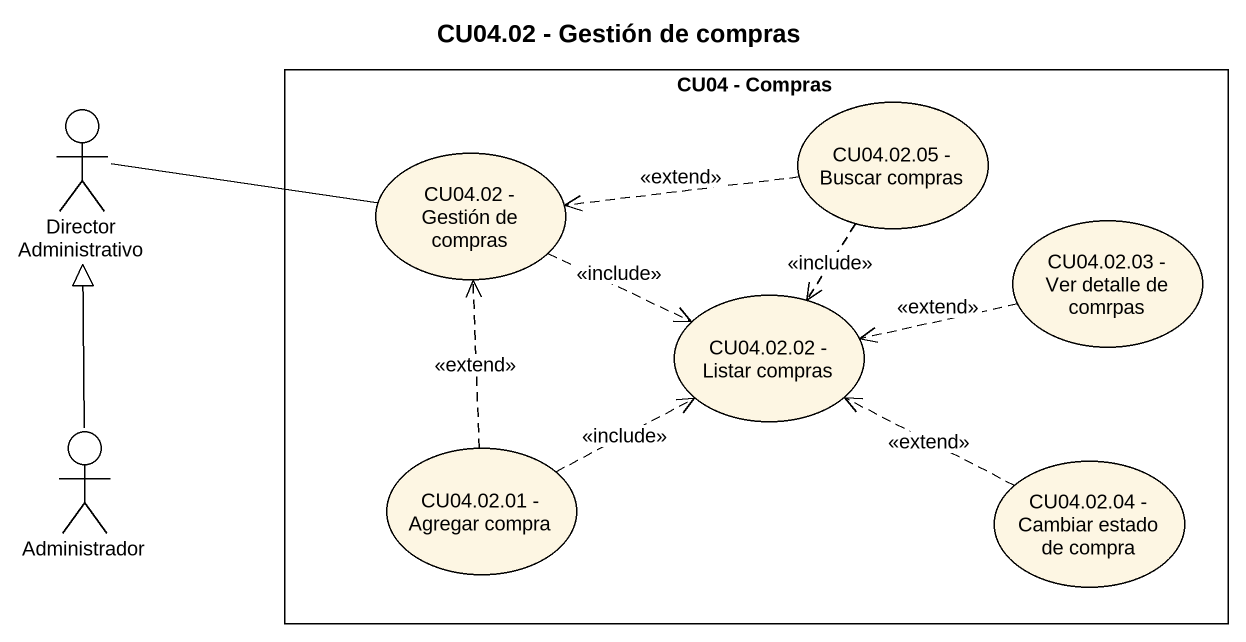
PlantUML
@startuml
title CU04.02 - Gestión de compras
rectangle "CU04 - Compras" as CU04_Compras {
  usecase "CU04.02 - Gestión de compras" as CU04_02_Gestión_de_compras
  usecase "CU04.02.05 - Buscar compras" as CU04_02_05_Buscar_compras
  usecase "CU04.02.03 - Ver detalle de comrpas" as CU04_02_03_Ver_detalle_de
  usecase "CU04.02.02 - Listar compras" as CU04_02_02_Listar_compras
  usecase "CU04.02.01 - Agregar compra" as CU04_02_01_Agregar_compra
  usecase "CU04.02.04 - Cambiar estado de compra" as CU04_02_04_Cambiar_estado
}
actor "Director Administrativo" as Director_Administrativo
actor Administrador
Director_Administrativo -right- CU04_02_Gestión_de_compras
CU04_02_Gestión_de_compras .right.> CU04_02_02_Listar_compras : <<include>>
CU04_02_05_Buscar_compras .left.> CU04_02_Gestión_de_compras : <<extend>>
CU04_02_05_Buscar_compras ..> CU04_02_02_Listar_compras : <<include>>
CU04_02_03_Ver_detalle_de .left.> CU04_02_02_Listar_compras : <<extend>>
Administrador -up-|> Director_Administrativo
CU04_02_01_Agregar_compra .up.> CU04_02_Gestión_de_compras : <<extend>>
CU04_02_01_Agregar_compra .right.> CU04_02_02_Listar_compras : <<include>>
CU04_02_04_Cambiar_estado .left.> CU04_02_02_Listar_compras : <<extend>>
@enduml
